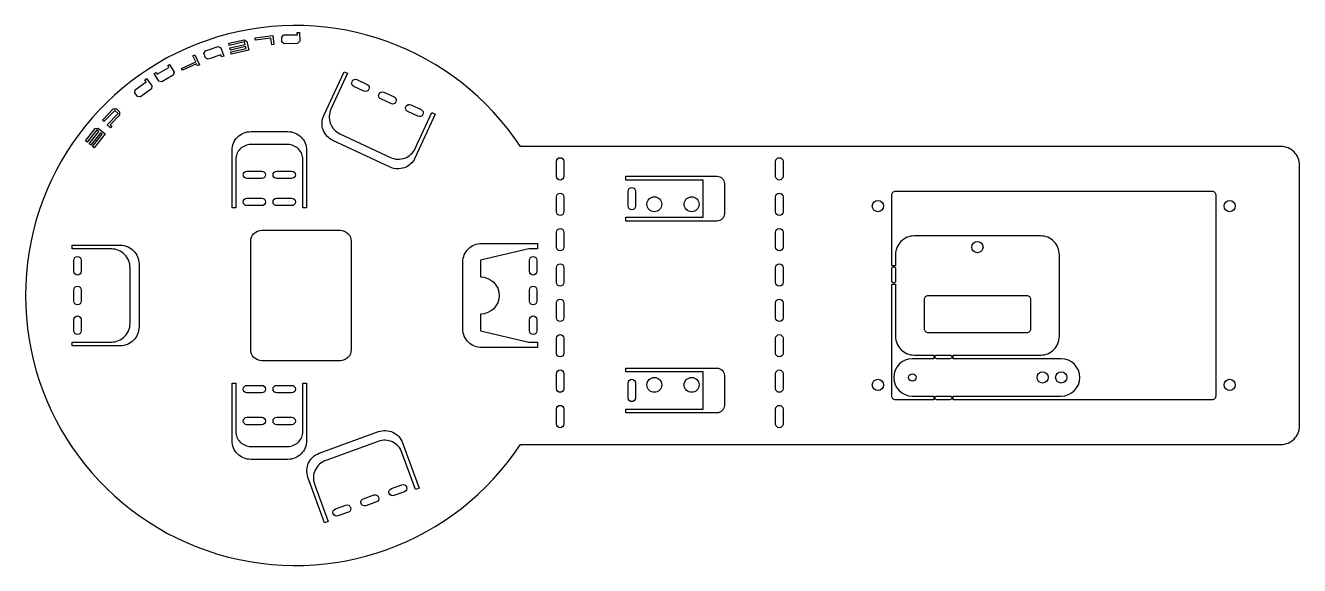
# Model space of a CAD drawing. Header units: millimetres. Extents: x -72 to 270, y -72 to 72.
import ezdxf

# ---------------------------------------------------------------- set-up
doc = ezdxf.new("R2010")
doc.units = ezdxf.units.MM

msp = doc.modelspace()

# ---------------------------------------------------------------- linework, layer by layer
for points in [[(264.74, -40, 0.414214), (269.74, -35), (269.74, 35, 0.414214), (264.74, 40), (60.47, 40, 3.324173), (60.47, -40)], [(25.56, 37.07, 0.414214), (32.21, 39.49), (36.69, 49.1), (37.59, 48.67), (32.1, 36.89, -0.414214), (25.45, 34.47), (10.05, 41.66, -0.414214), (7.63, 48.3), (13.12, 60.08), (14.03, 59.66), (9.55, 50.05, 0.414214), (11.97, 43.41)], [(19.27, 56.7, -1), (18.42, 54.89), (15.7, 56.15, -1), (16.55, 57.97)], [(22.95, 52.77, -1), (23.8, 54.59), (26.52, 53.32, -1), (25.67, 51.51)], [(30.2, 49.39, -1), (31.05, 51.21), (33.77, 49.94, -1), (32.92, 48.12)], [(2, 36.52, 0.414214), (-2, 40.52), (-12, 40.52, 0.414214), (-16, 36.52), (-16, 23.5), (-17, 23.5), (-17, 39, -0.414214), (-12, 44), (-2, 44, -0.414214), (3, 39), (3, 23.5), (2, 23.5)], [(72.13, 32, -1), (70.13, 32), (70.13, 36, -1), (72.13, 36)], [(131, 32, -1), (129, 32), (129, 36, -1), (131, 36)], [(-9, 33.39, -1), (-9, 31.39), (-13, 31.39, -1), (-13, 33.39)], [(-5, 31.39, -1), (-5, 33.39), (-1, 33.39, -1), (-1, 31.39)], [(88.76, 21), (109.52, 21), (109.52, 31), (88.76, 31), (88.76, 32), (113.26, 32, -0.414214), (115.26, 30), (115.26, 22, -0.414214), (113.26, 20), (88.76, 20)], [(70.13, 26.5, -1), (72.13, 26.5), (72.13, 22.5, -1), (70.13, 22.5)], [(89.39, 28, -1), (91.39, 28), (91.39, 24, -1), (89.39, 24)], [(129, 26.5, -1), (131, 26.5), (131, 22.5, -1), (129, 22.5)], [(176.72, -28), (176.72, -27), (205.72, -27, 1), (205.72, -17), (176.72, -17), (176.72, -16), (200.22, -16, 0.414214), (205.22, -11), (205.22, 11, 0.414214), (200.22, 16), (166.22, 16, 0.414214), (161.22, 11), (161.22, 8), (160.22, 8), (160.22, 27, -0.414214), (161.22, 28), (246.22, 28, -0.414214), (247.22, 27), (247.22, -27, -0.414214), (246.22, -28)], [(-9, 26.13, -1), (-9, 24.13), (-13, 24.13, -1), (-13, 26.13)], [(-5, 24.13, -1), (-5, 26.13), (-1, 26.13, -1), (-1, 24.13)], [(-9, -17.5, -0.414214), (-12, -14.5), (-12, 14.5, -0.414214), (-9, 17.5), (12, 17.5, -0.414214), (15, 14.5), (15, -14.5, -0.414214), (12, -17.5)], [(70.13, 17, -1), (72.13, 17), (72.13, 13, -1), (70.13, 13)], [(129, 17, -1), (131, 17), (131, 13, -1), (129, 13)], [(49.74, -9.5), (62.74, -12.5), (65, -12.5), (65, -14), (50, -14, -0.414214), (45, -9), (45, 9, -0.414214), (50, 14), (65, 14), (65, 12.5), (62.74, 12.5), (49.74, 9.5), (49.74, 5, -1), (49.74, -5)], [(-44.4, 7.5, 0.414214), (-49.4, 12.5), (-60, 12.5), (-60, 13.5), (-47, 13.5, -0.414214), (-42, 8.5), (-42, -8.5, -0.414214), (-47, -13.5), (-60, -13.5), (-60, -12.5), (-49.4, -12.5, 0.414214), (-44.4, -7.5)], [(-57.53, 6.5, -1), (-59.53, 6.5), (-59.53, 9.5, -1), (-57.53, 9.5)], [(64.87, 6.5, -1), (62.87, 6.5), (62.87, 9.5, -1), (64.87, 9.5)], [(70.13, 7.5, -1), (72.13, 7.5), (72.13, 3.5, -1), (70.13, 3.5)], [(129, 7.5, -1), (131, 7.5), (131, 3.5, -1), (129, 3.5)], [(161.22, 3.9, -1), (160.22, 3.9), (160.22, 7.2, -1), (161.22, 7.2)], [(-59.53, 1.5, -1), (-57.53, 1.5), (-57.53, -1.5, -1), (-59.53, -1.5)], [(62.87, 1.5, -1), (64.87, 1.5), (64.87, -1.5, -1), (62.87, -1.5)], [(171.54, -28), (161.22, -28, -0.414214), (160.22, -27), (160.22, 3), (161.22, 3), (161.22, -11, 0.414214), (166.22, -16), (171.54, -16), (171.54, -17), (165.72, -17, 1), (165.72, -27), (171.54, -27)], [(70.13, -2, -1), (72.13, -2), (72.13, -6, -1), (70.13, -6)], [(129, -2, -1), (131, -2), (131, -6, -1), (129, -6)], [(168.97, -1, -0.414214), (169.97, 0), (196.47, 0, -0.414214), (197.47, -1), (197.47, -9, -0.414214), (196.47, -10), (169.97, -10, -0.414214), (168.97, -9)], [(-59.53, -6.5, -1), (-57.53, -6.5), (-57.53, -9.5, -1), (-59.53, -9.5)], [(62.87, -6.5, -1), (64.87, -6.5), (64.87, -9.5, -1), (62.87, -9.5)], [(70.13, -11.5, -1), (72.13, -11.5), (72.13, -15.5, -1), (70.13, -15.5)], [(129, -11.5, -1), (131, -11.5), (131, -15.5, -1), (129, -15.5)], [(175.84, -16, -1), (175.84, -17), (172.34, -17, -1), (172.34, -16)], [(70.13, -21, -1), (72.13, -21), (72.13, -25, -1), (70.13, -25)], [(88.76, -30.5), (109.52, -30.5), (109.52, -20.5), (88.76, -20.5), (88.76, -19.5), (113.26, -19.5, -0.414214), (115.26, -21.5), (115.26, -29.5, -0.414214), (113.26, -31.5), (88.76, -31.5)], [(129, -21, -1), (131, -21), (131, -25, -1), (129, -25)], [(-16, -36.52, 0.414214), (-12, -40.52), (-2, -40.52, 0.414214), (2, -36.52), (2, -23.5), (3, -23.5), (3, -39, -0.414214), (-2, -44), (-12, -44, -0.414214), (-17, -39), (-17, -23.5), (-16, -23.5)], [(91.39, -27.5, -1), (89.39, -27.5), (89.39, -23.5, -1), (91.39, -23.5)], [(-9, -24.13, -1), (-9, -26.13), (-13, -26.13, -1), (-13, -24.13)], [(-5, -26.13, -1), (-5, -24.13), (-1, -24.13, -1), (-1, -26.13)], [(175.84, -27, -1), (175.84, -28), (172.34, -28, -1), (172.34, -27)], [(70.13, -30.5, -1), (72.13, -30.5), (72.13, -34.5, -1), (70.13, -34.5)], [(129, -30.5, -1), (131, -30.5), (131, -34.5, -1), (129, -34.5)], [(-9, -32.7, -1), (-9, -34.7), (-13, -34.7, -1), (-13, -32.7)], [(-5, -34.7, -1), (-5, -32.7), (-1, -32.7, -1), (-1, -34.7)], [(28.64, -42.14, 0.414214), (22.23, -39.16), (8.14, -44.29, 0.414214), (5.15, -50.69), (8.78, -60.66), (7.84, -61), (3.39, -48.78, -0.414214), (6.38, -42.37), (22.35, -36.56, -0.414214), (28.76, -39.55), (33.21, -51.76), (32.27, -52.11)], [(26.47, -53.72, -1), (25.78, -51.84), (28.6, -50.81, -1), (29.29, -52.69)], [(18.95, -56.45, -1), (18.27, -54.57), (21.09, -53.55, -1), (21.77, -55.43)], [(13.57, -56.28, -1), (14.25, -58.16), (11.43, -59.19, -1), (10.75, -57.31)]]:
    msp.add_lwpolyline(points, format="xyb", close=True)
for points in [[(-17.75, 67.14), (-17.88, 67.71), (-13.79, 68.65), (-13.07, 68.2), (-12.54, 65.89), (-17.22, 64.81), (-17.35, 65.4), (-13.25, 66.34), (-13.36, 66.85), (-17.47, 65.91), (-17.61, 66.5), (-13.5, 67.44), (-13.65, 68.08)], [(-10.76, 68.59), (-10.83, 69.19), (-6.07, 69.78), (-5.78, 67.41), (-6.36, 67.34), (-6.57, 69.11)], [(-3.63, 68.15), (-3.65, 69.33), (-3.06, 69.95), (0.53, 70.02), (0.52, 70.62), (1.12, 70.63), (1.17, 68.25), (0.58, 67.63), (-3.01, 67.56)], [(-24.17, 63.82), (-24.55, 64.95), (-24.17, 65.71), (-20.77, 66.87), (-20.01, 66.49), (-19.24, 64.25), (-19.8, 64.06), (-19.99, 64.61), (-23.4, 63.45)], [(-36.7, 57.54), (-37.92, 59.59), (-37.42, 59.89), (-37.12, 59.39), (-34, 61.24), (-34.29, 61.74), (-33.79, 62.03), (-32.58, 59.98), (-32.79, 59.16), (-35.88, 57.33)], [(-30.35, 60.46), (-30.59, 60.99), (-26.76, 62.75), (-27.52, 64.39), (-26.99, 64.63), (-25.74, 61.93), (-26.27, 61.69), (-26.52, 62.22)], [(-42.42, 53.46), (-43.13, 54.41), (-43, 55.26), (-40.11, 57.39), (-40.47, 57.87), (-39.99, 58.23), (-38.57, 56.32), (-38.69, 55.47), (-41.58, 53.34)], [(-51.41, 46.69), (-51.83, 47.1), (-48.91, 50.11), (-48.06, 50.12), (-47.21, 49.3), (-47.2, 48.44), (-49.71, 45.85), (-49.29, 45.45), (-49.7, 45.03), (-50.54, 45.84), (-47.62, 48.85), (-48.49, 49.7)], [(-55.94, 41.16), (-56.4, 41.52), (-53.8, 44.82), (-52.95, 44.92), (-51.09, 43.45), (-54.06, 39.68), (-54.53, 40.05), (-51.93, 43.36), (-52.34, 43.69), (-54.95, 40.38), (-55.42, 40.75), (-52.81, 44.06), (-53.33, 44.47)]]:
    msp.add_lwpolyline(points, close=True)
for centre, radius in [((96.43, 24.5), 2), ((106.43, 24.5), 2), ((156.47, 24), 1.5), ((250.97, 24), 1.5), ((183.22, 13), 1.5), ((200.72, -22), 1.5), ((205.72, -22), 1.5), ((96.43, -24), 2), ((106.43, -24), 2), ((156.47, -24), 1.5), ((165.72, -22), 1), ((250.97, -24), 1.5)]:
    msp.add_circle(centre, radius)

doc.saveas('drawing.dxf')
